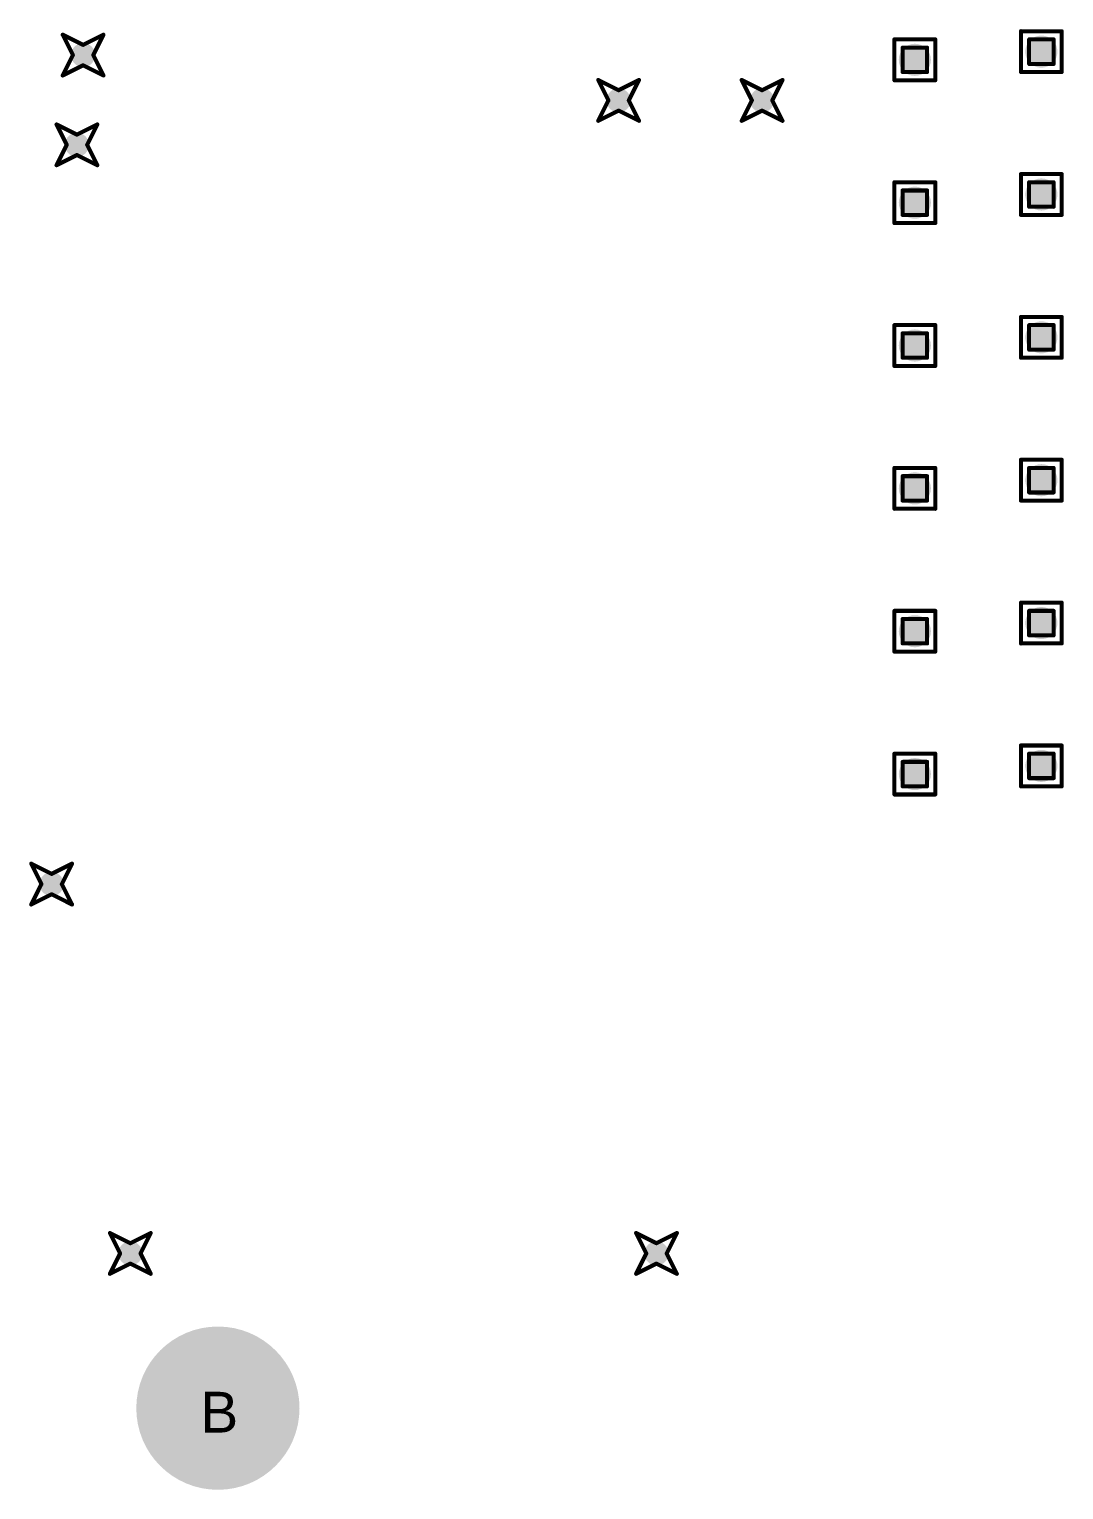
# Model space of a CAD drawing. Header units: millimetres. Extents: x -25 to 478, y -31 to 252.
# Drawn here: x 81.05 to 93.93, y 80.24 to 98.42 of the extents above; entities that cross this region are included whole.
import ezdxf

# ---------------------------------------------------------------- set-up
doc = ezdxf.new("R2010")
doc.units = ezdxf.units.MM
for name, color, linetype in [('DrillDrawing', 1, 'Continuous'), ('MultiLayer', 9, 'Continuous'), ('PadHoleLayer', 156, 'Continuous'), ('ViaHoleLayer', 16, 'Continuous')]:
    doc.layers.add(name, color=color, linetype=linetype)
doc.styles.add('Arial', font='', dxfattribs={"height": 0.2})
doc.styles.get('Arial').set_extended_font_data('Arial')

# ---------------------------------------------------------------- blocks, each defined once
blk = doc.blocks.new('KEYSTONE5000_976')
at = {"layer": 'MultiLayer'}
h = blk.add_hatch(color=9, dxfattribs=at)
edge = h.paths.add_edge_path()
edge.add_arc((0, 0), 1.016, 0, 360)
at = {"layer": 'PadHoleLayer'}
h = blk.add_hatch(color=156, dxfattribs=at)
edge = h.paths.add_edge_path()
edge.add_arc((0, 0), 0.508, 0, 360)

msp = doc.modelspace()

# ---------------------------------------------------------------- hatches: boundary and pattern name
at = {"layer": 'ViaHoleLayer'}
h = msp.add_hatch(color=16, dxfattribs=at)
edge = h.paths.add_edge_path()
edge.add_arc((81.72, 98.101), 0.15, 0, 360)
h = msp.add_hatch(color=16, dxfattribs=at)
edge = h.paths.add_edge_path()
edge.add_arc((92.075, 98.042), 0.2, 0, 360)
h = msp.add_hatch(color=16, dxfattribs=at)
edge = h.paths.add_edge_path()
edge.add_arc((93.65, 98.144), 0.2, 0, 360)
h = msp.add_hatch(color=16, dxfattribs=at)
edge = h.paths.add_edge_path()
edge.add_arc((88.387, 97.537), 0.15, 0, 360)
h = msp.add_hatch(color=16, dxfattribs=at)
edge = h.paths.add_edge_path()
edge.add_arc((90.173, 97.537), 0.15, 0, 360)
h = msp.add_hatch(color=16, dxfattribs=at)
edge = h.paths.add_edge_path()
edge.add_arc((81.643, 96.984), 0.15, 0, 360)
h = msp.add_hatch(color=16, dxfattribs=at)
edge = h.paths.add_edge_path()
edge.add_arc((93.65, 96.366), 0.2, 0, 360)
h = msp.add_hatch(color=16, dxfattribs=at)
edge = h.paths.add_edge_path()
edge.add_arc((92.075, 96.264), 0.2, 0, 360)
h = msp.add_hatch(color=16, dxfattribs=at)
edge = h.paths.add_edge_path()
edge.add_arc((93.65, 94.588), 0.2, 0, 360)
h = msp.add_hatch(color=16, dxfattribs=at)
edge = h.paths.add_edge_path()
edge.add_arc((92.075, 94.486), 0.2, 0, 360)
h = msp.add_hatch(color=16, dxfattribs=at)
edge = h.paths.add_edge_path()
edge.add_arc((92.075, 92.708), 0.2, 0, 360)
h = msp.add_hatch(color=16, dxfattribs=at)
edge = h.paths.add_edge_path()
edge.add_arc((93.65, 92.81), 0.2, 0, 360)
h = msp.add_hatch(color=16, dxfattribs=at)
edge = h.paths.add_edge_path()
edge.add_arc((92.075, 90.93), 0.2, 0, 360)
h = msp.add_hatch(color=16, dxfattribs=at)
edge = h.paths.add_edge_path()
edge.add_arc((93.65, 91.032), 0.2, 0, 360)
h = msp.add_hatch(color=16, dxfattribs=at)
edge = h.paths.add_edge_path()
edge.add_arc((93.65, 89.254), 0.2, 0, 360)
h = msp.add_hatch(color=16, dxfattribs=at)
edge = h.paths.add_edge_path()
edge.add_arc((92.075, 89.152), 0.2, 0, 360)
h = msp.add_hatch(color=16, dxfattribs=at)
edge = h.paths.add_edge_path()
edge.add_arc((81.328, 87.783), 0.15, 0, 360)
h = msp.add_hatch(color=16, dxfattribs=at)
edge = h.paths.add_edge_path()
edge.add_arc((82.308, 83.186), 0.15, 0, 360)
h = msp.add_hatch(color=16, dxfattribs=at)
edge = h.paths.add_edge_path()
edge.add_arc((88.858, 83.186), 0.15, 0, 360)

# ---------------------------------------------------------------- linework, layer by layer
at = {"layer": 'DrillDrawing', "const_width": 0.0508}
for points in [[(81.466, 98.355), (81.72, 98.228)], [(81.466, 98.355), (81.593, 98.101)], [(81.72, 98.228), (81.974, 98.355)], [(81.847, 98.101), (81.974, 98.355)], [(93.396, 98.398), (93.904, 98.398)], [(93.396, 97.89), (93.396, 98.398)], [(93.904, 97.89), (93.904, 98.398)], [(91.821, 98.296), (92.329, 98.296)], [(91.821, 97.788), (91.821, 98.296)], [(91.923, 98.194), (92.227, 98.194)], [(91.923, 97.89), (91.923, 98.194)], [(92.227, 97.89), (92.227, 98.194)], [(92.329, 97.788), (92.329, 98.296)], [(93.497, 98.296), (93.802, 98.296)], [(93.497, 97.991), (93.497, 98.296)], [(93.802, 97.991), (93.802, 98.296)], [(81.466, 97.847), (81.593, 98.101)], [(81.466, 97.847), (81.72, 97.974)], [(81.72, 97.974), (81.974, 97.847)], [(81.847, 98.101), (81.974, 97.847)], [(93.497, 97.991), (93.802, 97.991)], [(88.133, 97.791), (88.387, 97.664)], [(88.133, 97.791), (88.26, 97.537)], [(88.387, 97.664), (88.641, 97.791)], [(88.514, 97.537), (88.641, 97.791)], [(89.919, 97.791), (90.173, 97.664)], [(89.919, 97.791), (90.046, 97.537)], [(90.173, 97.664), (90.427, 97.791)], [(90.3, 97.537), (90.427, 97.791)], [(91.821, 97.788), (92.329, 97.788)], [(91.923, 97.89), (92.227, 97.89)], [(93.396, 97.89), (93.904, 97.89)], [(88.133, 97.283), (88.26, 97.537)], [(88.514, 97.537), (88.641, 97.283)], [(89.919, 97.283), (90.046, 97.537)], [(90.3, 97.537), (90.427, 97.283)], [(81.389, 97.238), (81.643, 97.111)], [(81.389, 97.238), (81.516, 96.984)], [(81.643, 97.111), (81.897, 97.238)], [(81.77, 96.984), (81.897, 97.238)], [(88.133, 97.283), (88.387, 97.41)], [(88.387, 97.41), (88.641, 97.283)], [(89.919, 97.283), (90.173, 97.41)], [(90.173, 97.41), (90.427, 97.283)], [(81.389, 96.73), (81.516, 96.984)], [(81.77, 96.984), (81.897, 96.73)], [(81.389, 96.73), (81.643, 96.857)], [(81.643, 96.857), (81.897, 96.73)], [(91.821, 96.518), (92.329, 96.518)], [(91.821, 96.01), (91.821, 96.518)], [(92.329, 96.01), (92.329, 96.518)], [(93.396, 96.62), (93.904, 96.62)], [(93.396, 96.112), (93.396, 96.62)], [(93.497, 96.518), (93.802, 96.518)], [(93.497, 96.213), (93.497, 96.518)], [(93.802, 96.213), (93.802, 96.518)], [(93.904, 96.112), (93.904, 96.62)], [(91.923, 96.416), (92.227, 96.416)], [(91.923, 96.112), (91.923, 96.416)], [(92.227, 96.112), (92.227, 96.416)], [(93.497, 96.213), (93.802, 96.213)], [(91.821, 96.01), (92.329, 96.01)], [(91.923, 96.112), (92.227, 96.112)], [(93.396, 96.112), (93.904, 96.112)], [(91.821, 94.74), (92.329, 94.74)], [(91.821, 94.232), (91.821, 94.74)], [(92.329, 94.232), (92.329, 94.74)], [(93.396, 94.842), (93.904, 94.842)], [(93.396, 94.334), (93.396, 94.842)], [(93.497, 94.74), (93.802, 94.74)], [(93.497, 94.435), (93.497, 94.74)], [(93.802, 94.435), (93.802, 94.74)], [(93.904, 94.334), (93.904, 94.842)], [(91.923, 94.638), (92.227, 94.638)], [(91.923, 94.334), (91.923, 94.638)], [(92.227, 94.334), (92.227, 94.638)], [(91.923, 94.334), (92.227, 94.334)], [(93.396, 94.334), (93.904, 94.334)], [(93.497, 94.435), (93.802, 94.435)], [(91.821, 94.232), (92.329, 94.232)], [(93.396, 93.064), (93.904, 93.064)], [(93.396, 92.556), (93.396, 93.064)], [(93.904, 92.556), (93.904, 93.064)], [(91.821, 92.962), (92.329, 92.962)], [(91.821, 92.454), (91.821, 92.962)], [(92.329, 92.454), (92.329, 92.962)], [(93.497, 92.962), (93.802, 92.962)], [(93.497, 92.657), (93.497, 92.962)], [(93.802, 92.657), (93.802, 92.962)], [(91.923, 92.86), (92.227, 92.86)], [(91.923, 92.556), (91.923, 92.86)], [(92.227, 92.556), (92.227, 92.86)], [(91.923, 92.556), (92.227, 92.556)], [(93.396, 92.556), (93.904, 92.556)], [(93.497, 92.657), (93.802, 92.657)], [(91.821, 92.454), (92.329, 92.454)], [(93.396, 91.286), (93.904, 91.286)], [(93.396, 90.778), (93.396, 91.286)], [(93.904, 90.778), (93.904, 91.286)], [(91.821, 91.184), (92.329, 91.184)], [(91.821, 90.676), (91.821, 91.184)], [(91.923, 91.082), (92.227, 91.082)], [(91.923, 90.778), (91.923, 91.082)], [(92.227, 90.778), (92.227, 91.082)], [(92.329, 90.676), (92.329, 91.184)], [(93.497, 91.184), (93.802, 91.184)], [(93.497, 90.879), (93.497, 91.184)], [(93.802, 90.879), (93.802, 91.184)], [(93.497, 90.879), (93.802, 90.879)], [(91.923, 90.778), (92.227, 90.778)], [(93.396, 90.778), (93.904, 90.778)], [(91.821, 90.676), (92.329, 90.676)], [(93.396, 89.508), (93.904, 89.508)], [(93.396, 89), (93.396, 89.508)], [(93.904, 89), (93.904, 89.508)], [(91.821, 89.406), (92.329, 89.406)], [(91.821, 88.898), (91.821, 89.406)], [(91.923, 89.304), (92.227, 89.304)], [(91.923, 89), (91.923, 89.304)], [(92.227, 89), (92.227, 89.304)], [(92.329, 88.898), (92.329, 89.406)], [(93.497, 89.406), (93.802, 89.406)], [(93.497, 89.101), (93.497, 89.406)], [(93.802, 89.101), (93.802, 89.406)], [(93.497, 89.101), (93.802, 89.101)], [(91.821, 88.898), (92.329, 88.898)], [(91.923, 89), (92.227, 89)], [(93.396, 89), (93.904, 89)], [(81.074, 88.037), (81.328, 87.91)], [(81.074, 88.037), (81.201, 87.783)], [(81.328, 87.91), (81.582, 88.037)], [(81.455, 87.783), (81.582, 88.037)], [(81.074, 87.529), (81.201, 87.783)], [(81.455, 87.783), (81.582, 87.529)], [(81.074, 87.529), (81.328, 87.656)], [(81.328, 87.656), (81.582, 87.529)], [(82.054, 83.44), (82.308, 83.313)], [(82.054, 83.44), (82.181, 83.186)], [(82.308, 83.313), (82.562, 83.44)], [(82.435, 83.186), (82.562, 83.44)], [(88.604, 83.44), (88.858, 83.313)], [(88.604, 83.44), (88.731, 83.186)], [(88.858, 83.313), (89.112, 83.44)], [(88.985, 83.186), (89.112, 83.44)], [(82.054, 82.932), (82.181, 83.186)], [(82.054, 82.932), (82.308, 83.059)], [(82.308, 83.059), (82.562, 82.932)], [(82.435, 83.186), (82.562, 82.932)], [(88.604, 82.932), (88.731, 83.186)], [(88.604, 82.932), (88.858, 83.059)], [(88.858, 83.059), (89.112, 82.932)], [(88.985, 83.186), (89.112, 82.932)]]:
    msp.add_lwpolyline(points, dxfattribs=at)
at = {"layer": 'DrillDrawing', "const_width": 0.0254}
for points in [[(81.453, 98.355, 1), (81.478, 98.355, 1)], [(81.453, 98.355, 1), (81.478, 98.355, 1)], [(81.961, 98.355, 1), (81.986, 98.355, 1)], [(81.961, 98.355, 1), (81.986, 98.355, 1)], [(93.383, 98.398, 1), (93.409, 98.398, 1)], [(93.383, 98.398, 1), (93.409, 98.398, 1)], [(93.891, 98.398, 1), (93.916, 98.398, 1)], [(93.891, 98.398, 1), (93.916, 98.398, 1)], [(81.707, 98.228, 1), (81.732, 98.228, 1)], [(81.707, 98.228, 1), (81.732, 98.228, 1)], [(91.808, 98.296, 1), (91.834, 98.296, 1)], [(91.808, 98.296, 1), (91.834, 98.296, 1)], [(91.91, 98.194, 1), (91.935, 98.194, 1)], [(91.91, 98.194, 1), (91.935, 98.194, 1)], [(92.215, 98.194, 1), (92.24, 98.194, 1)], [(92.215, 98.194, 1), (92.24, 98.194, 1)], [(92.316, 98.296, 1), (92.342, 98.296, 1)], [(92.316, 98.296, 1), (92.342, 98.296, 1)], [(93.485, 98.296, 1), (93.51, 98.296, 1)], [(93.485, 98.296, 1), (93.51, 98.296, 1)], [(93.789, 98.296, 1), (93.815, 98.296, 1)], [(93.789, 98.296, 1), (93.815, 98.296, 1)], [(81.58, 98.101, 1), (81.605, 98.101, 1)], [(81.58, 98.101, 1), (81.605, 98.101, 1)], [(81.707, 97.974, 1), (81.732, 97.974, 1)], [(81.707, 97.974, 1), (81.732, 97.974, 1)], [(81.834, 98.101, 1), (81.859, 98.101, 1)], [(81.834, 98.101, 1), (81.859, 98.101, 1)], [(93.485, 97.991, 1), (93.51, 97.991, 1)], [(93.485, 97.991, 1), (93.51, 97.991, 1)], [(93.789, 97.991, 1), (93.815, 97.991, 1)], [(93.789, 97.991, 1), (93.815, 97.991, 1)], [(81.453, 97.847, 1), (81.478, 97.847, 1)], [(81.453, 97.847, 1), (81.478, 97.847, 1)], [(81.961, 97.847, 1), (81.986, 97.847, 1)], [(81.961, 97.847, 1), (81.986, 97.847, 1)], [(88.12, 97.791, 1), (88.146, 97.791, 1)], [(88.12, 97.791, 1), (88.146, 97.791, 1)], [(88.628, 97.791, 1), (88.654, 97.791, 1)], [(88.628, 97.791, 1), (88.654, 97.791, 1)], [(89.906, 97.791, 1), (89.932, 97.791, 1)], [(89.906, 97.791, 1), (89.932, 97.791, 1)], [(90.414, 97.791, 1), (90.44, 97.791, 1)], [(90.414, 97.791, 1), (90.44, 97.791, 1)], [(91.808, 97.788, 1), (91.834, 97.788, 1)], [(91.808, 97.788, 1), (91.834, 97.788, 1)], [(91.91, 97.89, 1), (91.935, 97.89, 1)], [(91.91, 97.89, 1), (91.935, 97.89, 1)], [(92.215, 97.89, 1), (92.24, 97.89, 1)], [(92.215, 97.89, 1), (92.24, 97.89, 1)], [(92.316, 97.788, 1), (92.342, 97.788, 1)], [(92.316, 97.788, 1), (92.342, 97.788, 1)], [(93.383, 97.89, 1), (93.409, 97.89, 1)], [(93.383, 97.89, 1), (93.409, 97.89, 1)], [(93.891, 97.89, 1), (93.916, 97.89, 1)], [(93.891, 97.89, 1), (93.916, 97.89, 1)], [(88.374, 97.664, 1), (88.4, 97.664, 1)], [(88.374, 97.664, 1), (88.4, 97.664, 1)], [(90.16, 97.664, 1), (90.186, 97.664, 1)], [(90.16, 97.664, 1), (90.186, 97.664, 1)], [(88.247, 97.537, 1), (88.273, 97.537, 1)], [(88.247, 97.537, 1), (88.273, 97.537, 1)], [(88.501, 97.537, 1), (88.527, 97.537, 1)], [(88.501, 97.537, 1), (88.527, 97.537, 1)], [(90.033, 97.537, 1), (90.059, 97.537, 1)], [(90.033, 97.537, 1), (90.059, 97.537, 1)], [(90.287, 97.537, 1), (90.313, 97.537, 1)], [(90.287, 97.537, 1), (90.313, 97.537, 1)], [(81.376, 97.238, 1), (81.401, 97.238, 1)], [(81.376, 97.238, 1), (81.401, 97.238, 1)], [(81.884, 97.238, 1), (81.909, 97.238, 1)], [(81.884, 97.238, 1), (81.909, 97.238, 1)], [(88.12, 97.283, 1), (88.146, 97.283, 1)], [(88.12, 97.283, 1), (88.146, 97.283, 1)], [(88.374, 97.41, 1), (88.4, 97.41, 1)], [(88.374, 97.41, 1), (88.4, 97.41, 1)], [(88.628, 97.283, 1), (88.654, 97.283, 1)], [(88.628, 97.283, 1), (88.654, 97.283, 1)], [(89.906, 97.283, 1), (89.932, 97.283, 1)], [(89.906, 97.283, 1), (89.932, 97.283, 1)], [(90.16, 97.41, 1), (90.186, 97.41, 1)], [(90.16, 97.41, 1), (90.186, 97.41, 1)], [(90.414, 97.283, 1), (90.44, 97.283, 1)], [(90.414, 97.283, 1), (90.44, 97.283, 1)], [(81.63, 97.111, 1), (81.655, 97.111, 1)], [(81.63, 97.111, 1), (81.655, 97.111, 1)], [(81.503, 96.984, 1), (81.528, 96.984, 1)], [(81.503, 96.984, 1), (81.528, 96.984, 1)], [(81.757, 96.984, 1), (81.782, 96.984, 1)], [(81.757, 96.984, 1), (81.782, 96.984, 1)], [(81.376, 96.73, 1), (81.401, 96.73, 1)], [(81.376, 96.73, 1), (81.401, 96.73, 1)], [(81.63, 96.857, 1), (81.655, 96.857, 1)], [(81.63, 96.857, 1), (81.655, 96.857, 1)], [(81.884, 96.73, 1), (81.909, 96.73, 1)], [(81.884, 96.73, 1), (81.909, 96.73, 1)], [(91.808, 96.518, 1), (91.834, 96.518, 1)], [(91.808, 96.518, 1), (91.834, 96.518, 1)], [(92.316, 96.518, 1), (92.342, 96.518, 1)], [(92.316, 96.518, 1), (92.342, 96.518, 1)], [(93.383, 96.62, 1), (93.409, 96.62, 1)], [(93.383, 96.62, 1), (93.409, 96.62, 1)], [(93.485, 96.518, 1), (93.51, 96.518, 1)], [(93.485, 96.518, 1), (93.51, 96.518, 1)], [(93.789, 96.518, 1), (93.815, 96.518, 1)], [(93.789, 96.518, 1), (93.815, 96.518, 1)], [(93.891, 96.62, 1), (93.916, 96.62, 1)], [(93.891, 96.62, 1), (93.916, 96.62, 1)], [(91.91, 96.416, 1), (91.935, 96.416, 1)], [(91.91, 96.416, 1), (91.935, 96.416, 1)], [(92.215, 96.416, 1), (92.24, 96.416, 1)], [(92.215, 96.416, 1), (92.24, 96.416, 1)], [(93.485, 96.213, 1), (93.51, 96.213, 1)], [(93.485, 96.213, 1), (93.51, 96.213, 1)], [(93.789, 96.213, 1), (93.815, 96.213, 1)], [(93.789, 96.213, 1), (93.815, 96.213, 1)], [(91.808, 96.01, 1), (91.834, 96.01, 1)], [(91.808, 96.01, 1), (91.834, 96.01, 1)], [(91.91, 96.112, 1), (91.935, 96.112, 1)], [(91.91, 96.112, 1), (91.935, 96.112, 1)], [(92.215, 96.112, 1), (92.24, 96.112, 1)], [(92.215, 96.112, 1), (92.24, 96.112, 1)], [(92.316, 96.01, 1), (92.342, 96.01, 1)], [(92.316, 96.01, 1), (92.342, 96.01, 1)], [(93.383, 96.112, 1), (93.409, 96.112, 1)], [(93.383, 96.112, 1), (93.409, 96.112, 1)], [(93.891, 96.112, 1), (93.916, 96.112, 1)], [(93.891, 96.112, 1), (93.916, 96.112, 1)], [(91.808, 94.74, 1), (91.834, 94.74, 1)], [(91.808, 94.74, 1), (91.834, 94.74, 1)], [(92.316, 94.74, 1), (92.342, 94.74, 1)], [(92.316, 94.74, 1), (92.342, 94.74, 1)], [(93.383, 94.842, 1), (93.409, 94.842, 1)], [(93.383, 94.842, 1), (93.409, 94.842, 1)], [(93.485, 94.74, 1), (93.51, 94.74, 1)], [(93.485, 94.74, 1), (93.51, 94.74, 1)], [(93.789, 94.74, 1), (93.815, 94.74, 1)], [(93.789, 94.74, 1), (93.815, 94.74, 1)], [(93.891, 94.842, 1), (93.916, 94.842, 1)], [(93.891, 94.842, 1), (93.916, 94.842, 1)], [(91.91, 94.638, 1), (91.935, 94.638, 1)], [(91.91, 94.638, 1), (91.935, 94.638, 1)], [(92.215, 94.638, 1), (92.24, 94.638, 1)], [(92.215, 94.638, 1), (92.24, 94.638, 1)], [(91.91, 94.334, 1), (91.935, 94.334, 1)], [(91.91, 94.334, 1), (91.935, 94.334, 1)], [(92.215, 94.334, 1), (92.24, 94.334, 1)], [(92.215, 94.334, 1), (92.24, 94.334, 1)], [(93.383, 94.334, 1), (93.409, 94.334, 1)], [(93.383, 94.334, 1), (93.409, 94.334, 1)], [(93.485, 94.435, 1), (93.51, 94.435, 1)], [(93.485, 94.435, 1), (93.51, 94.435, 1)], [(93.789, 94.435, 1), (93.815, 94.435, 1)], [(93.789, 94.435, 1), (93.815, 94.435, 1)], [(93.891, 94.334, 1), (93.916, 94.334, 1)], [(93.891, 94.334, 1), (93.916, 94.334, 1)], [(91.808, 94.232, 1), (91.834, 94.232, 1)], [(91.808, 94.232, 1), (91.834, 94.232, 1)], [(92.316, 94.232, 1), (92.342, 94.232, 1)], [(92.316, 94.232, 1), (92.342, 94.232, 1)], [(93.383, 93.064, 1), (93.409, 93.064, 1)], [(93.383, 93.064, 1), (93.409, 93.064, 1)], [(93.891, 93.064, 1), (93.916, 93.064, 1)], [(93.891, 93.064, 1), (93.916, 93.064, 1)], [(91.808, 92.962, 1), (91.834, 92.962, 1)], [(91.808, 92.962, 1), (91.834, 92.962, 1)], [(92.316, 92.962, 1), (92.342, 92.962, 1)], [(92.316, 92.962, 1), (92.342, 92.962, 1)], [(93.485, 92.962, 1), (93.51, 92.962, 1)], [(93.485, 92.962, 1), (93.51, 92.962, 1)], [(93.789, 92.962, 1), (93.815, 92.962, 1)], [(93.789, 92.962, 1), (93.815, 92.962, 1)], [(91.91, 92.86, 1), (91.935, 92.86, 1)], [(91.91, 92.86, 1), (91.935, 92.86, 1)], [(92.215, 92.86, 1), (92.24, 92.86, 1)], [(92.215, 92.86, 1), (92.24, 92.86, 1)], [(91.91, 92.556, 1), (91.935, 92.556, 1)], [(91.91, 92.556, 1), (91.935, 92.556, 1)], [(92.215, 92.556, 1), (92.24, 92.556, 1)], [(92.215, 92.556, 1), (92.24, 92.556, 1)], [(93.383, 92.556, 1), (93.409, 92.556, 1)], [(93.383, 92.556, 1), (93.409, 92.556, 1)], [(93.485, 92.657, 1), (93.51, 92.657, 1)], [(93.485, 92.657, 1), (93.51, 92.657, 1)], [(93.789, 92.657, 1), (93.815, 92.657, 1)], [(93.789, 92.657, 1), (93.815, 92.657, 1)], [(93.891, 92.556, 1), (93.916, 92.556, 1)], [(93.891, 92.556, 1), (93.916, 92.556, 1)], [(91.808, 92.454, 1), (91.834, 92.454, 1)], [(91.808, 92.454, 1), (91.834, 92.454, 1)], [(92.316, 92.454, 1), (92.342, 92.454, 1)], [(92.316, 92.454, 1), (92.342, 92.454, 1)], [(93.383, 91.286, 1), (93.409, 91.286, 1)], [(93.383, 91.286, 1), (93.409, 91.286, 1)], [(93.891, 91.286, 1), (93.916, 91.286, 1)], [(93.891, 91.286, 1), (93.916, 91.286, 1)], [(91.808, 91.184, 1), (91.834, 91.184, 1)], [(91.808, 91.184, 1), (91.834, 91.184, 1)], [(91.91, 91.082, 1), (91.935, 91.082, 1)], [(91.91, 91.082, 1), (91.935, 91.082, 1)], [(92.215, 91.082, 1), (92.24, 91.082, 1)], [(92.215, 91.082, 1), (92.24, 91.082, 1)], [(92.316, 91.184, 1), (92.342, 91.184, 1)], [(92.316, 91.184, 1), (92.342, 91.184, 1)], [(93.485, 91.184, 1), (93.51, 91.184, 1)], [(93.485, 91.184, 1), (93.51, 91.184, 1)], [(93.789, 91.184, 1), (93.815, 91.184, 1)], [(93.789, 91.184, 1), (93.815, 91.184, 1)], [(93.485, 90.879, 1), (93.51, 90.879, 1)], [(93.485, 90.879, 1), (93.51, 90.879, 1)], [(93.789, 90.879, 1), (93.815, 90.879, 1)], [(93.789, 90.879, 1), (93.815, 90.879, 1)], [(91.91, 90.778, 1), (91.935, 90.778, 1)], [(91.91, 90.778, 1), (91.935, 90.778, 1)], [(92.215, 90.778, 1), (92.24, 90.778, 1)], [(92.215, 90.778, 1), (92.24, 90.778, 1)], [(93.383, 90.778, 1), (93.409, 90.778, 1)], [(93.383, 90.778, 1), (93.409, 90.778, 1)], [(93.891, 90.778, 1), (93.916, 90.778, 1)], [(93.891, 90.778, 1), (93.916, 90.778, 1)], [(91.808, 90.676, 1), (91.834, 90.676, 1)], [(91.808, 90.676, 1), (91.834, 90.676, 1)], [(92.316, 90.676, 1), (92.342, 90.676, 1)], [(92.316, 90.676, 1), (92.342, 90.676, 1)], [(93.383, 89.508, 1), (93.409, 89.508, 1)], [(93.383, 89.508, 1), (93.409, 89.508, 1)], [(93.891, 89.508, 1), (93.916, 89.508, 1)], [(93.891, 89.508, 1), (93.916, 89.508, 1)], [(91.808, 89.406, 1), (91.834, 89.406, 1)], [(91.808, 89.406, 1), (91.834, 89.406, 1)], [(91.91, 89.304, 1), (91.935, 89.304, 1)], [(91.91, 89.304, 1), (91.935, 89.304, 1)], [(92.215, 89.304, 1), (92.24, 89.304, 1)], [(92.215, 89.304, 1), (92.24, 89.304, 1)], [(92.316, 89.406, 1), (92.342, 89.406, 1)], [(92.316, 89.406, 1), (92.342, 89.406, 1)], [(93.485, 89.406, 1), (93.51, 89.406, 1)], [(93.485, 89.406, 1), (93.51, 89.406, 1)], [(93.789, 89.406, 1), (93.815, 89.406, 1)], [(93.789, 89.406, 1), (93.815, 89.406, 1)], [(93.485, 89.101, 1), (93.51, 89.101, 1)], [(93.485, 89.101, 1), (93.51, 89.101, 1)], [(93.789, 89.101, 1), (93.815, 89.101, 1)], [(93.789, 89.101, 1), (93.815, 89.101, 1)], [(91.808, 88.898, 1), (91.834, 88.898, 1)], [(91.808, 88.898, 1), (91.834, 88.898, 1)], [(91.91, 89, 1), (91.935, 89, 1)], [(91.91, 89, 1), (91.935, 89, 1)], [(92.215, 89, 1), (92.24, 89, 1)], [(92.215, 89, 1), (92.24, 89, 1)], [(92.316, 88.898, 1), (92.342, 88.898, 1)], [(92.316, 88.898, 1), (92.342, 88.898, 1)], [(93.383, 89, 1), (93.409, 89, 1)], [(93.383, 89, 1), (93.409, 89, 1)], [(93.891, 89, 1), (93.916, 89, 1)], [(93.891, 89, 1), (93.916, 89, 1)], [(81.061, 88.037, 1), (81.087, 88.037, 1)], [(81.061, 88.037, 1), (81.087, 88.037, 1)], [(81.569, 88.037, 1), (81.595, 88.037, 1)], [(81.569, 88.037, 1), (81.595, 88.037, 1)], [(81.188, 87.783, 1), (81.214, 87.783, 1)], [(81.188, 87.783, 1), (81.214, 87.783, 1)], [(81.315, 87.91, 1), (81.341, 87.91, 1)], [(81.315, 87.91, 1), (81.341, 87.91, 1)], [(81.442, 87.783, 1), (81.468, 87.783, 1)], [(81.442, 87.783, 1), (81.468, 87.783, 1)], [(81.315, 87.656, 1), (81.341, 87.656, 1)], [(81.315, 87.656, 1), (81.341, 87.656, 1)], [(81.061, 87.529, 1), (81.087, 87.529, 1)], [(81.061, 87.529, 1), (81.087, 87.529, 1)], [(81.569, 87.529, 1), (81.595, 87.529, 1)], [(81.569, 87.529, 1), (81.595, 87.529, 1)], [(82.041, 83.44, 1), (82.066, 83.44, 1)], [(82.041, 83.44, 1), (82.066, 83.44, 1)], [(82.549, 83.44, 1), (82.574, 83.44, 1)], [(82.549, 83.44, 1), (82.574, 83.44, 1)], [(88.592, 83.44, 1), (88.617, 83.44, 1)], [(88.592, 83.44, 1), (88.617, 83.44, 1)], [(89.1, 83.44, 1), (89.125, 83.44, 1)], [(89.1, 83.44, 1), (89.125, 83.44, 1)], [(82.295, 83.313, 1), (82.32, 83.313, 1)], [(82.295, 83.313, 1), (82.32, 83.313, 1)], [(88.846, 83.313, 1), (88.871, 83.313, 1)], [(88.846, 83.313, 1), (88.871, 83.313, 1)], [(82.168, 83.186, 1), (82.193, 83.186, 1)], [(82.168, 83.186, 1), (82.193, 83.186, 1)], [(82.295, 83.059, 1), (82.32, 83.059, 1)], [(82.295, 83.059, 1), (82.32, 83.059, 1)], [(82.422, 83.186, 1), (82.447, 83.186, 1)], [(82.422, 83.186, 1), (82.447, 83.186, 1)], [(88.719, 83.186, 1), (88.744, 83.186, 1)], [(88.719, 83.186, 1), (88.744, 83.186, 1)], [(88.846, 83.059, 1), (88.871, 83.059, 1)], [(88.846, 83.059, 1), (88.871, 83.059, 1)], [(88.973, 83.186, 1), (88.998, 83.186, 1)], [(88.973, 83.186, 1), (88.998, 83.186, 1)], [(82.041, 82.932, 1), (82.066, 82.932, 1)], [(82.041, 82.932, 1), (82.066, 82.932, 1)], [(82.549, 82.932, 1), (82.574, 82.932, 1)], [(82.549, 82.932, 1), (82.574, 82.932, 1)], [(88.592, 82.932, 1), (88.617, 82.932, 1)], [(88.592, 82.932, 1), (88.617, 82.932, 1)], [(89.1, 82.932, 1), (89.125, 82.932, 1)], [(89.1, 82.932, 1), (89.125, 82.932, 1)]]:
    msp.add_lwpolyline(points, format="xyb", close=True, dxfattribs=at)

# ---------------------------------------------------------------- block references
at = {"rotation": 180}
msp.add_blockref('KEYSTONE5000_976', (83.398, 81.26), dxfattribs=at)

# ---------------------------------------------------------------- texts
at = {"layer": 'DrillDrawing', "style": 'Arial'}
msp.add_text('B', height=0.508, dxfattribs=at).set_placement((83.178, 80.956))

doc.saveas('drawing.dxf')
